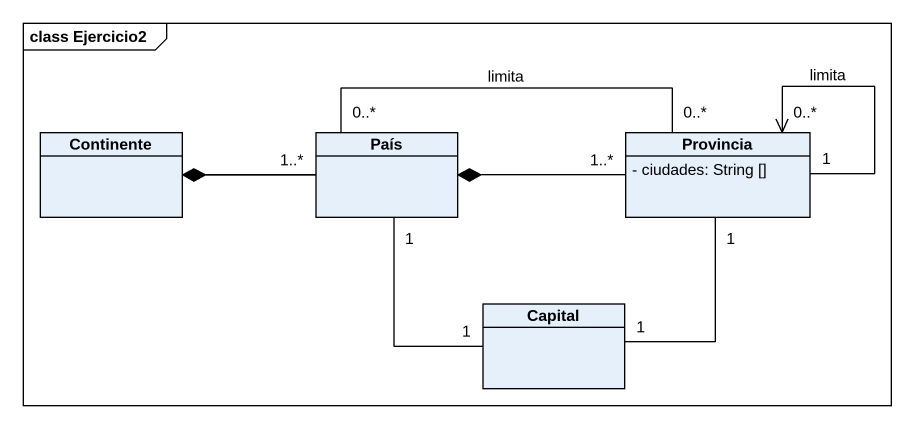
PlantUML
@startuml
mainframe class Ejercicio2
hide circle
hide empty members
skinparam classAttributeIconSize 0
class Continente
class País
class Provincia {
  - ciudades: String []
}
class Capital
Continente -right- País
País "1..*" -left-* Continente
País "0..*" -right- "0..*" Provincia : limita
País "1" -- "1" Capital
Provincia "1..*" -left-* País
Provincia "1" --> "0..*" Provincia : limita
Provincia "1" -- "1" Capital
@enduml
